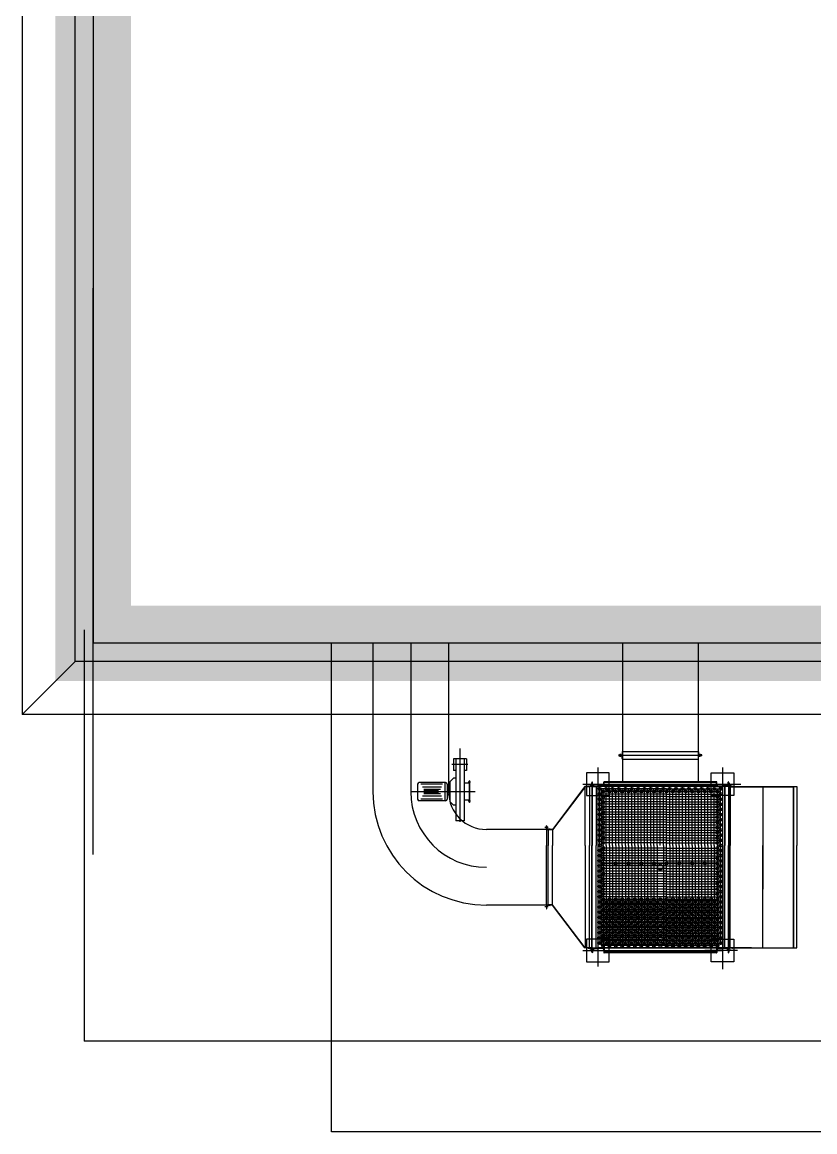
# Model space of a CAD drawing. Extents: x -170 to 1091, y -90 to 504.
# Drawn here: x 164.76 to 175.24, y 76.24 to 90.92 of the extents above; entities that cross this region are included whole.
import ezdxf

# ---------------------------------------------------------------- set-up
doc = ezdxf.new("R2010")
doc.units = 0
doc.header["$LTSCALE"] = 1000
for name, pattern in [('PF_CENTER', [400, 250, -50, 50, -50]), ('PF_DASHED', [150, 100, -50]), ('PF_DIVIDE', [250, 100, -50, 0, -50, 0, -50])]:
    doc.linetypes.add(name, pattern=pattern)
doc.layers.get('0').update_dxf_attribs({"linetype": 'CONTINUOUS'})
for name, color, linetype in [('01', 7, 'CONTINUOUS'), ('02', 1, 'CONTINUOUS'), ('04', 2, 'PF_DASHED'), ('05', 4, 'PF_CENTER'), ('07', 6, 'PF_DIVIDE'), ('AXIS', 3, 'CONTINUOUS'), ('TKX', 3, 'CONTINUOUS')]:
    doc.layers.add(name, color=color, linetype=linetype)

msp = doc.modelspace()

# ---------------------------------------------------------------- linework, layer by layer
at = {"ltscale": 8}
for p, q in [((172.59264, 79.79135, 0), (172.46336, 79.79135, 0)), ((172.59264, 79.78135, 0), (172.46336, 79.78135, 0)), ((172.76064, 79.79135, 0), (172.63136, 79.79135, 0)), ((172.76064, 79.78135, 0), (172.63136, 79.78135, 0)), ((172.92864, 79.79135, 0), (172.79936, 79.79135, 0)), ((172.92864, 79.78135, 0), (172.79936, 79.78135, 0)), ((173.09664, 79.79135, 0), (172.96736, 79.79135, 0)), ((173.09664, 79.78135, 0), (172.96736, 79.78135, 0)), ((173.26464, 79.79135, 0), (173.13536, 79.79135, 0)), ((173.26464, 79.78135, 0), (173.13536, 79.78135, 0)), ((173.43264, 79.79135, 0), (173.30336, 79.79135, 0)), ((173.43264, 79.78135, 0), (173.30336, 79.78135, 0)), ((173.60064, 79.79135, 0), (173.47136, 79.79135, 0)), ((173.60064, 79.78135, 0), (173.47136, 79.78135, 0)), ((173.76864, 79.79135, 0), (173.63936, 79.79135, 0)), ((173.76864, 79.78135, 0), (173.63936, 79.78135, 0)), ((173.93664, 79.79135, 0), (173.80736, 79.79135, 0)), ((173.93664, 79.78135, 0), (173.80736, 79.78135, 0))]:
    msp.add_line(p, q, dxfattribs=at)
at = {"linetype": 'Continuous', "const_width": 1, "elevation": 0}
msp.add_lwpolyline([(165.7, 127.02385), (280.5, 127.02385), (280.5, 82.69885), (165.7, 82.69885)], close=True, dxfattribs=at)
at = {"ltscale": 50}
msp.add_circle((173.2, 79.73535, 0), 0.0358, dxfattribs=at)
at = {"layer": '01', "ltscale": 8}
for p, q in [((169.4, 82.69885, 0), (169.4, 80.73535, 0)), ((170.4, 82.69885, 0), (170.4, 80.73535, 0)), ((172.7, 82.69885, 0), (172.7, 80.86735, 0)), ((173.7, 82.69885, 0), (173.7, 80.86735, 0)), ((172.65, 81.21735, 0), (173.75, 81.21735, 0)), ((172.7, 81.21735, 0), (172.65, 81.21735, 0)), ((172.7, 81.21735, 0), (172.65, 81.21735, 0)), ((172.656, 81.22335, 0), (172.688, 81.22335, 0)), ((172.656, 81.21135, 0), (172.688, 81.21135, 0)), ((172.694, 81.26135, 0), (172.694, 81.22935, 0)), ((172.694, 81.17335, 0), (172.694, 81.20535, 0)), ((172.7, 81.26735, 0), (173.7023, 81.26735, 0)), ((173.7, 81.21735, 0), (173.75, 81.21735, 0)), ((173.7, 81.21735, 0), (173.75, 81.21735, 0)), ((173.706, 81.26135, 0), (173.706, 81.22935, 0)), ((173.706, 81.17335, 0), (173.706, 81.20535, 0)), ((173.744, 81.22335, 0), (173.712, 81.22335, 0)), ((173.744, 81.21135, 0), (173.712, 81.21135, 0)), ((170.6355, 81.16901, 0), (170.4645, 81.16901, 0)), ((170.4645, 81.16901, 0), (170.4645, 81.01769, 0)), ((170.4955, 81.16901, 0), (170.4955, 80.34816, 0)), ((170.6045, 81.16901, 0), (170.6045, 80.34816, 0)), ((170.6355, 81.16901, 0), (170.6355, 81.01769, 0)), ((172.7, 81.16735, 0), (173.7023, 81.16735, 0)), ((170.4155, 80.86535, 0), (170.4655, 80.91535, 0)), ((170.4955, 81.01769, 0), (170.4645, 81.01769, 0)), ((170.4955, 81.01769, 0), (170.4645, 81.01769, 0)), ((170.4955, 80.91535, 0), (170.4655, 80.91535, 0)), ((170.6355, 81.01769, 0), (170.6045, 81.01769, 0)), ((172.225, 80.98535, 0), (172.225, 80.68535, 0)), ((172.525, 80.98535, 0), (172.225, 80.98535, 0)), ((172.525, 80.68535, 0), (172.525, 80.98535, 0)), ((173.875, 80.68535, 0), (173.875, 80.98535, 0)), ((173.875, 80.98535, 0), (174.175, 80.98535, 0)), ((174.175, 80.98535, 0), (174.175, 80.68535, 0)), ((169.9905, 80.83535, 0), (169.9905, 80.63535, 0)), ((170.3605, 80.85535, 0), (170.0105, 80.85535, 0)), ((170.3505, 80.85535, 0), (170.3505, 80.61535, 0)), ((170.3805, 80.83535, 0), (170.3805, 80.63535, 0)), ((170.4155, 80.77535, 0), (170.3805, 80.77535, 0)), ((170.4155, 80.86535, 0), (170.4155, 80.60535, 0)), ((170.676, 80.84735, 0), (170.6045, 80.84735, 0)), ((170.672, 80.87735, 0), (170.672, 80.59335, 0)), ((170.676, 80.87735, 0), (170.672, 80.87735, 0)), ((170.676, 80.87735, 0), (170.676, 80.59335, 0)), ((172.204, 80.80235, 0), (171.774, 80.23535, 0)), ((172.20454, 80.79935, 0), (171.77468, 80.23235, 0)), ((172.244, 80.80235, 0), (172.204, 80.80235, 0)), ((172.20454, 80.02435, 0), (172.20454, 80.79935, 0)), ((172.264, 80.79935, 0), (172.20454, 80.79935, 0)), ((172.294, 80.80235, 0), (172.244, 80.80235, 0)), ((172.249, 80.80735, 0), (172.2835, 80.80735, 0)), ((172.264, 80.80235, 0), (172.264, 80.02435, 0)), ((172.289, 80.84735, 0), (172.289, 80.81285, 0)), ((172.294, 80.80235, 0), (172.294, 80.85235, 0)), ((172.294, 80.81435, 0), (172.294, 80.02435, 0)), ((172.297, 80.80235, 0), (172.297, 80.86735, 0)), ((172.297, 80.81435, 0), (172.297, 80.02435, 0)), ((172.297, 80.80235, 0), (172.377, 80.80235, 0)), ((172.30625, 80.82007, 0), (172.30198, 80.86284, 0)), ((172.3162, 80.81106, 0), (172.377, 80.81106, 0)), ((172.35, 80.81435, 0), (172.35, 80.02435, 0)), ((172.4378, 80.81106, 0), (172.377, 80.81106, 0)), ((172.457, 80.80235, 0), (172.377, 80.80235, 0)), ((172.44775, 80.82007, 0), (172.45202, 80.86284, 0)), ((173.943, 80.86735, 0), (172.457, 80.86735, 0)), ((172.457, 80.80235, 0), (172.457, 80.86735, 0)), ((173.943, 80.85535, 0), (172.457, 80.85535, 0)), ((173.943, 80.81135, 0), (172.457, 80.81135, 0)), ((173.943, 80.80235, 0), (172.457, 80.80235, 0)), ((173.943, 80.80235, 0), (173.943, 80.86735, 0)), ((173.943, 80.80235, 0), (174.023, 80.80235, 0)), ((173.95225, 80.82007, 0), (173.94798, 80.86284, 0)), ((173.9622, 80.81106, 0), (174.023, 80.81106, 0)), ((174.0838, 80.81106, 0), (174.023, 80.81106, 0)), ((174.103, 80.80235, 0), (174.023, 80.80235, 0)), ((174.05, 80.80235, 0), (174.05, 80.02435, 0)), ((174.09375, 80.82007, 0), (174.09802, 80.86284, 0)), ((174.103, 80.80235, 0), (174.103, 80.86735, 0)), ((174.103, 80.81435, 0), (174.103, 80.02435, 0)), ((174.106, 80.80235, 0), (174.106, 80.85235, 0)), ((174.106, 80.81435, 0), (174.106, 80.02435, 0)), ((174.106, 80.80235, 0), (174.156, 80.80235, 0)), ((174.111, 80.84735, 0), (174.111, 80.81285, 0)), ((174.151, 80.80735, 0), (174.1165, 80.80735, 0)), ((174.126, 80.80235, 0), (174.126, 80.02435, 0)), ((174.126, 80.79935, 0), (174.963, 80.79935, 0)), ((174.156, 80.80235, 0), (175.006, 80.80235, 0)), ((174.556, 80.79935, 0), (174.556, 79.44635, 0)), ((174.963, 78.66835, 0), (174.963, 80.80235, 0)), ((174.966, 78.66835, 0), (174.966, 80.80235, 0)), ((175.006, 80.80235, 0), (175.006, 80.02435, 0)), ((170.3605, 80.61535, 0), (170.0105, 80.61535, 0)), ((170.4155, 80.69535, 0), (170.3805, 80.69535, 0)), ((170.4155, 80.60535, 0), (170.4655, 80.55535, 0)), ((170.676, 80.62335, 0), (170.6045, 80.62335, 0)), ((172.225, 80.68535, 0), (172.525, 80.68535, 0)), ((174.175, 80.68535, 0), (173.875, 80.68535, 0)), ((170.4955, 80.55535, 0), (170.4655, 80.55535, 0)), ((170.676, 80.59335, 0), (170.672, 80.59335, 0)), ((170.6045, 80.34816, 0), (170.4955, 80.34816, 0)), ((171.774, 80.23535, 0), (170.89998, 80.23535, 0)), ((171.694, 80.23535, 0), (171.694, 80.28535, 0)), ((171.694, 80.23535, 0), (171.694, 80.02435, 0)), ((171.694, 80.23535, 0), (171.744, 80.23535, 0)), ((171.774, 80.23535, 0), (171.694, 80.23535, 0)), ((171.699, 80.28035, 0), (171.699, 80.24585, 0)), ((171.739, 80.24035, 0), (171.7045, 80.24035, 0)), ((171.719, 80.23535, 0), (171.719, 80.02435, 0)), ((171.77468, 80.23235, 0), (171.719, 80.23235, 0)), ((171.774, 80.23235, 0), (171.774, 80.02435, 0)), ((171.694, 79.23535, 0), (171.694, 80.02435, 0)), ((171.719, 79.23535, 0), (171.719, 80.02435, 0)), ((171.774, 79.23535, 0), (171.774, 80.02435, 0)), ((172.20454, 80.02435, 0), (172.20454, 78.67135, 0)), ((172.264, 78.66835, 0), (172.264, 80.02435, 0)), ((172.294, 78.66835, 0), (172.294, 80.02435, 0)), ((172.297, 78.66835, 0), (172.297, 80.02435, 0)), ((172.35, 78.66835, 0), (172.35, 80.02435, 0)), ((174.05, 78.66835, 0), (174.05, 80.02435, 0)), ((174.103, 78.66835, 0), (174.103, 80.02435, 0)), ((174.106, 78.66835, 0), (174.106, 80.02435, 0)), ((174.126, 78.66835, 0), (174.126, 80.02435, 0)), ((174.556, 78.67135, 0), (174.556, 80.02435, 0)), ((175.006, 78.66835, 0), (175.006, 80.02435, 0)), ((171.774, 79.23535, 0), (170.89998, 79.23535, 0)), ((171.694, 79.23535, 0), (171.694, 79.18535, 0)), ((171.774, 79.23535, 0), (171.694, 79.23535, 0)), ((171.694, 79.23535, 0), (171.744, 79.23535, 0)), ((171.699, 79.19035, 0), (171.699, 79.22485, 0)), ((171.739, 79.23035, 0), (171.7045, 79.23035, 0)), ((171.77468, 79.23835, 0), (171.719, 79.23835, 0)), ((172.204, 78.66835, 0), (171.774, 79.23535, 0)), ((172.20454, 78.67135, 0), (171.77468, 79.23835, 0)), ((172.225, 78.78535, 0), (172.225, 78.48535, 0)), ((172.525, 78.78535, 0), (172.225, 78.78535, 0)), ((172.525, 78.48535, 0), (172.525, 78.78535, 0)), ((173.875, 78.48535, 0), (173.875, 78.78535, 0)), ((173.875, 78.78535, 0), (174.175, 78.78535, 0)), ((174.175, 78.78535, 0), (174.175, 78.48535, 0)), ((172.244, 78.66835, 0), (172.204, 78.66835, 0)), ((172.264, 78.67135, 0), (172.20454, 78.67135, 0)), ((172.294, 78.66835, 0), (172.244, 78.66835, 0)), ((172.249, 78.66335, 0), (172.2835, 78.66335, 0)), ((172.289, 78.62335, 0), (172.289, 78.65785, 0)), ((172.294, 78.66835, 0), (172.294, 78.61835, 0)), ((172.297, 78.66835, 0), (172.377, 78.66835, 0)), ((172.297, 78.66835, 0), (172.297, 78.60335, 0)), ((172.30625, 78.65063, 0), (172.30198, 78.60785, 0)), ((172.3162, 78.65963, 0), (172.377, 78.65963, 0)), ((172.457, 78.66835, 0), (172.377, 78.66835, 0)), ((172.4378, 78.65963, 0), (172.377, 78.65963, 0)), ((172.44775, 78.65063, 0), (172.45202, 78.60785, 0)), ((174.405, 78.66835, 0), (172.457, 78.66835, 0)), ((172.457, 78.66835, 0), (172.457, 78.60335, 0)), ((173.943, 78.66535, 0), (172.457, 78.66535, 0)), ((173.943, 78.61535, 0), (172.457, 78.61535, 0)), ((173.943, 78.60335, 0), (172.457, 78.60335, 0)), ((173.943, 78.66835, 0), (174.023, 78.66835, 0)), ((173.943, 78.66835, 0), (173.943, 78.60335, 0)), ((173.95225, 78.65063, 0), (173.94798, 78.60785, 0)), ((173.9622, 78.65963, 0), (174.023, 78.65963, 0)), ((174.103, 78.66835, 0), (174.023, 78.66835, 0)), ((174.0838, 78.65963, 0), (174.023, 78.65963, 0)), ((174.09375, 78.65063, 0), (174.09802, 78.60785, 0)), ((174.103, 78.66835, 0), (174.103, 78.60335, 0)), ((174.106, 78.66835, 0), (174.156, 78.66835, 0)), ((174.106, 78.66835, 0), (174.106, 78.61835, 0)), ((174.111, 78.62335, 0), (174.111, 78.65785, 0)), ((174.151, 78.66335, 0), (174.1165, 78.66335, 0)), ((174.126, 78.67135, 0), (174.963, 78.67135, 0)), ((174.156, 78.66835, 0), (175.006, 78.66835, 0)), ((172.225, 78.48535, 0), (172.525, 78.48535, 0)), ((174.175, 78.48535, 0), (173.875, 78.48535, 0))]:
    msp.add_line(p, q, dxfattribs=at)
for centre in [(172.402, 80.77235, 0), (172.444, 80.73835, 0), (172.486, 80.77235, 0), (172.528, 80.73835, 0), (172.57, 80.77235, 0), (172.612, 80.73835, 0), (172.654, 80.77235, 0), (172.696, 80.73835, 0), (172.738, 80.77235, 0), (172.78, 80.73835, 0), (172.822, 80.77235, 0), (172.864, 80.73835, 0), (172.906, 80.77235, 0), (172.948, 80.73835, 0), (172.99, 80.77235, 0), (173.032, 80.73835, 0), (173.074, 80.77235, 0), (173.116, 80.73835, 0), (173.158, 80.77235, 0), (173.2, 80.73835, 0), (173.242, 80.77235, 0), (173.284, 80.73835, 0), (173.326, 80.77235, 0), (173.368, 80.73835, 0), (173.41, 80.77235, 0), (173.452, 80.73835, 0), (173.494, 80.77235, 0), (173.536, 80.73835, 0), (173.578, 80.77235, 0), (173.62, 80.73835, 0), (173.662, 80.77235, 0), (173.704, 80.73835, 0), (173.746, 80.77235, 0), (173.788, 80.73835, 0), (173.83, 80.77235, 0), (173.872, 80.73835, 0), (173.914, 80.77235, 0), (173.956, 80.73835, 0), (173.998, 80.77235, 0), (172.402, 80.70435, 0), (172.402, 80.63635, 0), (172.444, 80.67035, 0), (172.444, 80.60235, 0), (173.956, 80.67035, 0), (173.956, 80.60235, 0), (173.998, 80.70435, 0), (173.998, 80.63635, 0), (172.402, 80.56835, 0), (172.402, 80.50035, 0), (172.444, 80.53435, 0), (172.444, 80.46635, 0), (173.956, 80.53435, 0), (173.956, 80.46635, 0), (173.998, 80.56835, 0), (173.998, 80.50035, 0), (172.402, 80.43235, 0), (172.402, 80.36435, 0), (172.402, 80.29635, 0), (172.444, 80.39835, 0), (172.444, 80.33035, 0), (173.956, 80.39835, 0), (173.956, 80.33035, 0), (173.998, 80.43235, 0), (173.998, 80.36435, 0), (173.998, 80.29635, 0), (172.402, 80.22835, 0), (172.402, 80.16035, 0), (172.444, 80.26235, 0), (172.444, 80.19435, 0), (173.956, 80.26235, 0), (173.956, 80.19435, 0), (173.998, 80.22835, 0), (173.998, 80.16035, 0), (172.402, 80.09235, 0), (172.402, 80.02435, 0), (172.444, 80.12635, 0), (172.444, 80.05835, 0), (173.956, 80.12635, 0), (173.956, 80.05835, 0), (173.998, 80.09235, 0), (173.998, 80.02435, 0), (172.402, 79.95635, 0), (172.402, 79.88835, 0), (172.444, 79.99035, 0), (172.444, 79.92235, 0), (172.444, 79.85435, 0), (173.956, 79.99035, 0), (173.956, 79.92235, 0), (173.956, 79.85435, 0), (173.998, 79.95635, 0), (173.998, 79.88835, 0), (172.402, 79.82035, 0), (172.402, 79.75235, 0), (172.444, 79.78635, 0), (172.444, 79.71835, 0), (172.612, 79.78635, 0), (172.78, 79.78635, 0), (172.948, 79.78635, 0), (173.116, 79.78635, 0), (173.284, 79.78635, 0), (173.452, 79.78635, 0), (173.62, 79.78635, 0), (173.788, 79.78635, 0), (173.956, 79.78635, 0), (173.956, 79.71835, 0), (173.998, 79.82035, 0), (173.998, 79.75235, 0), (172.402, 79.68435, 0), (172.402, 79.61635, 0), (172.444, 79.65035, 0), (172.444, 79.58235, 0), (173.956, 79.65035, 0), (173.956, 79.58235, 0), (173.998, 79.68435, 0), (173.998, 79.61635, 0), (172.402, 79.54835, 0), (172.402, 79.48035, 0), (172.402, 79.41235, 0), (172.444, 79.51435, 0), (172.444, 79.44635, 0), (173.956, 79.51435, 0), (173.956, 79.44635, 0), (173.998, 79.54835, 0), (173.998, 79.48035, 0), (173.998, 79.41235, 0), (172.402, 79.34435, 0), (172.402, 79.27635, 0), (172.444, 79.37835, 0), (172.444, 79.31035, 0), (172.486, 79.27635, 0), (172.528, 79.31035, 0), (172.57, 79.27635, 0), (172.612, 79.31035, 0), (172.654, 79.27635, 0), (172.696, 79.31035, 0), (172.738, 79.27635, 0), (172.78, 79.31035, 0), (172.822, 79.27635, 0), (172.864, 79.31035, 0), (172.906, 79.27635, 0), (172.948, 79.31035, 0), (172.99, 79.27635, 0), (173.032, 79.31035, 0), (173.074, 79.27635, 0), (173.116, 79.31035, 0), (173.158, 79.27635, 0), (173.2, 79.31035, 0), (173.242, 79.27635, 0), (173.284, 79.31035, 0), (173.326, 79.27635, 0), (173.368, 79.31035, 0), (173.41, 79.27635, 0), (173.452, 79.31035, 0), (173.494, 79.27635, 0), (173.536, 79.31035, 0), (173.578, 79.27635, 0), (173.62, 79.31035, 0), (173.662, 79.27635, 0), (173.704, 79.31035, 0), (173.746, 79.27635, 0), (173.788, 79.31035, 0), (173.83, 79.27635, 0), (173.872, 79.31035, 0), (173.914, 79.27635, 0), (173.956, 79.37835, 0), (173.956, 79.31035, 0), (173.998, 79.34435, 0), (173.998, 79.27635, 0), (172.402, 79.20835, 0), (172.402, 79.14035, 0), (172.444, 79.24235, 0), (172.444, 79.17435, 0), (172.486, 79.20835, 0), (172.486, 79.14035, 0), (172.528, 79.24235, 0), (172.528, 79.17435, 0), (172.57, 79.20835, 0), (172.57, 79.14035, 0), (172.612, 79.24235, 0), (172.612, 79.17435, 0), (172.654, 79.20835, 0), (172.654, 79.14035, 0), (172.696, 79.24235, 0), (172.696, 79.17435, 0), (172.738, 79.20835, 0), (172.738, 79.14035, 0), (172.78, 79.24235, 0), (172.78, 79.17435, 0), (172.822, 79.20835, 0), (172.822, 79.14035, 0), (172.864, 79.24235, 0), (172.864, 79.17435, 0), (172.906, 79.20835, 0), (172.906, 79.14035, 0), (172.948, 79.24235, 0), (172.948, 79.17435, 0), (172.99, 79.20835, 0), (172.99, 79.14035, 0), (173.032, 79.24235, 0), (173.032, 79.17435, 0), (173.074, 79.20835, 0), (173.074, 79.14035, 0), (173.116, 79.24235, 0), (173.116, 79.17435, 0), (173.158, 79.20835, 0), (173.158, 79.14035, 0), (173.2, 79.24235, 0), (173.2, 79.17435, 0), (173.242, 79.20835, 0), (173.242, 79.14035, 0), (173.284, 79.24235, 0), (173.284, 79.17435, 0), (173.326, 79.20835, 0), (173.326, 79.14035, 0), (173.368, 79.24235, 0), (173.368, 79.17435, 0), (173.41, 79.20835, 0), (173.41, 79.14035, 0), (173.452, 79.24235, 0), (173.452, 79.17435, 0), (173.494, 79.20835, 0), (173.494, 79.14035, 0), (173.536, 79.24235, 0), (173.536, 79.17435, 0), (173.578, 79.20835, 0), (173.578, 79.14035, 0), (173.62, 79.24235, 0), (173.62, 79.17435, 0), (173.662, 79.20835, 0), (173.662, 79.14035, 0), (173.704, 79.24235, 0), (173.704, 79.17435, 0), (173.746, 79.20835, 0), (173.746, 79.14035, 0), (173.788, 79.24235, 0), (173.788, 79.17435, 0), (173.83, 79.20835, 0), (173.83, 79.14035, 0), (173.872, 79.24235, 0), (173.872, 79.17435, 0), (173.914, 79.20835, 0), (173.914, 79.14035, 0), (173.956, 79.24235, 0), (173.956, 79.17435, 0), (173.998, 79.20835, 0), (173.998, 79.14035, 0), (172.402, 79.07235, 0), (172.402, 79.00435, 0), (172.444, 79.10635, 0), (172.444, 79.03835, 0), (172.444, 78.97035, 0), (172.486, 79.07235, 0), (172.486, 79.00435, 0), (172.528, 79.10635, 0), (172.528, 79.03835, 0), (172.528, 78.97035, 0), (172.57, 79.07235, 0), (172.57, 79.00435, 0), (172.612, 79.10635, 0), (172.612, 79.03835, 0), (172.612, 78.97035, 0), (172.654, 79.07235, 0), (172.654, 79.00435, 0), (172.696, 79.10635, 0), (172.696, 79.03835, 0), (172.696, 78.97035, 0), (172.738, 79.07235, 0), (172.738, 79.00435, 0), (172.78, 79.10635, 0), (172.78, 79.03835, 0), (172.78, 78.97035, 0), (172.822, 79.07235, 0), (172.822, 79.00435, 0), (172.864, 79.10635, 0), (172.864, 79.03835, 0), (172.864, 78.97035, 0), (172.906, 79.07235, 0), (172.906, 79.00435, 0), (172.948, 79.10635, 0), (172.948, 79.03835, 0), (172.948, 78.97035, 0), (172.99, 79.07235, 0), (172.99, 79.00435, 0), (173.032, 79.10635, 0), (173.032, 79.03835, 0), (173.032, 78.97035, 0), (173.074, 79.07235, 0), (173.074, 79.00435, 0), (173.116, 79.10635, 0), (173.116, 79.03835, 0), (173.116, 78.97035, 0), (173.158, 79.07235, 0), (173.158, 79.00435, 0), (173.2, 79.10635, 0), (173.2, 79.03835, 0), (173.2, 78.97035, 0), (173.242, 79.07235, 0), (173.242, 79.00435, 0), (173.284, 79.10635, 0), (173.284, 79.03835, 0), (173.284, 78.97035, 0), (173.326, 79.07235, 0), (173.326, 79.00435, 0), (173.368, 79.10635, 0), (173.368, 79.03835, 0), (173.368, 78.97035, 0), (173.41, 79.07235, 0), (173.41, 79.00435, 0), (173.452, 79.10635, 0), (173.452, 79.03835, 0), (173.452, 78.97035, 0), (173.494, 79.07235, 0), (173.494, 79.00435, 0), (173.536, 79.10635, 0), (173.536, 79.03835, 0), (173.536, 78.97035, 0), (173.578, 79.07235, 0), (173.578, 79.00435, 0), (173.62, 79.10635, 0), (173.62, 79.03835, 0), (173.62, 78.97035, 0), (173.662, 79.07235, 0), (173.662, 79.00435, 0), (173.704, 79.10635, 0), (173.704, 79.03835, 0), (173.704, 78.97035, 0), (173.746, 79.07235, 0), (173.746, 79.00435, 0), (173.788, 79.10635, 0), (173.788, 79.03835, 0), (173.788, 78.97035, 0), (173.83, 79.07235, 0), (173.83, 79.00435, 0), (173.872, 79.10635, 0), (173.872, 79.03835, 0), (173.872, 78.97035, 0), (173.914, 79.07235, 0), (173.914, 79.00435, 0), (173.956, 79.10635, 0), (173.956, 79.03835, 0), (173.956, 78.97035, 0), (173.998, 79.07235, 0), (173.998, 79.00435, 0), (172.402, 78.93635, 0), (172.402, 78.86835, 0), (172.444, 78.90235, 0), (172.444, 78.83435, 0), (172.486, 78.93635, 0), (172.486, 78.86835, 0), (172.528, 78.90235, 0), (172.528, 78.83435, 0), (172.57, 78.93635, 0), (172.57, 78.86835, 0), (172.612, 78.90235, 0), (172.612, 78.83435, 0), (172.654, 78.93635, 0), (172.654, 78.86835, 0), (172.696, 78.90235, 0), (172.696, 78.83435, 0), (172.738, 78.93635, 0), (172.738, 78.86835, 0), (172.78, 78.90235, 0), (172.78, 78.83435, 0), (172.822, 78.93635, 0), (172.822, 78.86835, 0), (172.864, 78.90235, 0), (172.864, 78.83435, 0), (172.906, 78.93635, 0), (172.906, 78.86835, 0), (172.948, 78.90235, 0), (172.948, 78.83435, 0), (172.99, 78.93635, 0), (172.99, 78.86835, 0), (173.032, 78.90235, 0), (173.032, 78.83435, 0), (173.074, 78.93635, 0), (173.074, 78.86835, 0), (173.116, 78.90235, 0), (173.116, 78.83435, 0), (173.158, 78.93635, 0), (173.158, 78.86835, 0), (173.2, 78.90235, 0), (173.2, 78.83435, 0), (173.242, 78.93635, 0), (173.242, 78.86835, 0), (173.284, 78.90235, 0), (173.284, 78.83435, 0), (173.326, 78.93635, 0), (173.326, 78.86835, 0), (173.368, 78.90235, 0), (173.368, 78.83435, 0), (173.41, 78.93635, 0), (173.41, 78.86835, 0), (173.452, 78.90235, 0), (173.452, 78.83435, 0), (173.494, 78.93635, 0), (173.494, 78.86835, 0), (173.536, 78.90235, 0), (173.536, 78.83435, 0), (173.578, 78.93635, 0), (173.578, 78.86835, 0), (173.62, 78.90235, 0), (173.62, 78.83435, 0), (173.662, 78.93635, 0), (173.662, 78.86835, 0), (173.704, 78.90235, 0), (173.704, 78.83435, 0), (173.746, 78.93635, 0), (173.746, 78.86835, 0), (173.788, 78.90235, 0), (173.788, 78.83435, 0), (173.83, 78.93635, 0), (173.83, 78.86835, 0), (173.872, 78.90235, 0), (173.872, 78.83435, 0), (173.914, 78.93635, 0), (173.914, 78.86835, 0), (173.956, 78.90235, 0), (173.956, 78.83435, 0), (173.998, 78.93635, 0), (173.998, 78.86835, 0), (172.402, 78.80035, 0), (172.402, 78.73235, 0), (172.444, 78.76635, 0), (172.444, 78.69835, 0), (172.486, 78.80035, 0), (172.486, 78.73235, 0), (172.528, 78.76635, 0), (172.528, 78.69835, 0), (172.57, 78.80035, 0), (172.57, 78.73235, 0), (172.612, 78.76635, 0), (172.612, 78.69835, 0), (172.654, 78.80035, 0), (172.654, 78.73235, 0), (172.696, 78.76635, 0), (172.696, 78.69835, 0), (172.738, 78.80035, 0), (172.738, 78.73235, 0), (172.78, 78.76635, 0), (172.78, 78.69835, 0), (172.822, 78.80035, 0), (172.822, 78.73235, 0), (172.864, 78.76635, 0), (172.864, 78.69835, 0), (172.906, 78.80035, 0), (172.906, 78.73235, 0), (172.948, 78.76635, 0), (172.948, 78.69835, 0), (172.99, 78.80035, 0), (172.99, 78.73235, 0), (173.032, 78.76635, 0), (173.032, 78.69835, 0), (173.074, 78.80035, 0), (173.074, 78.73235, 0), (173.116, 78.76635, 0), (173.116, 78.69835, 0), (173.158, 78.80035, 0), (173.158, 78.73235, 0), (173.2, 78.76635, 0), (173.2, 78.69835, 0), (173.242, 78.80035, 0), (173.242, 78.73235, 0), (173.284, 78.76635, 0), (173.284, 78.69835, 0), (173.326, 78.80035, 0), (173.326, 78.73235, 0), (173.368, 78.76635, 0), (173.368, 78.69835, 0), (173.41, 78.80035, 0), (173.41, 78.73235, 0), (173.452, 78.76635, 0), (173.452, 78.69835, 0), (173.494, 78.80035, 0), (173.494, 78.73235, 0), (173.536, 78.76635, 0), (173.536, 78.69835, 0), (173.578, 78.80035, 0), (173.578, 78.73235, 0), (173.62, 78.76635, 0), (173.62, 78.69835, 0), (173.662, 78.80035, 0), (173.662, 78.73235, 0), (173.704, 78.76635, 0), (173.704, 78.69835, 0), (173.746, 78.80035, 0), (173.746, 78.73235, 0), (173.788, 78.76635, 0), (173.788, 78.69835, 0), (173.83, 78.80035, 0), (173.83, 78.73235, 0), (173.872, 78.76635, 0), (173.872, 78.69835, 0), (173.914, 78.80035, 0), (173.914, 78.73235, 0), (173.956, 78.76635, 0), (173.956, 78.69835, 0), (173.998, 78.80035, 0), (173.998, 78.73235, 0)]:
    msp.add_circle(centre, 0.02, dxfattribs=at)
for centre, radius, start, end in [((172.65485, 81.21849, 0), 0.00499, 76.689926, 193.310077), ((172.65485, 81.2162, 0), 0.00499, 166.689923, 283.310074), ((172.688, 81.22935, 0), 0.006, 270, 0), ((172.688, 81.20535, 0), 0.006, 0, 90), ((172.69885, 81.26249, 0), 0.00499, 76.689926, 193.310077), ((173.70115, 81.26249, 0), 0.00499, 346.689923, 103.310074), ((173.712, 81.22935, 0), 0.006, 180, 270), ((173.712, 81.20535, 0), 0.006, 90, 180), ((173.74515, 81.21849, 0), 0.00499, 346.689923, 103.310074), ((173.74515, 81.2162, 0), 0.00499, 256.689926, 13.310077), ((172.69885, 81.1722, 0), 0.00499, 166.689923, 283.310074), ((173.70115, 81.1722, 0), 0.00499, 256.689926, 13.310077), ((170.0105, 80.83535, 0), 0.02, 90, 180), ((170.3605, 80.83535, 0), 0.02, 0, 90), ((172.24804, 80.8033, 0), 0.00416, 76.689926, 193.310077), ((172.2835, 80.81285, 0), 0.0055, 270, 0), ((172.29304, 80.8483, 0), 0.00416, 76.689926, 193.310077), ((172.297, 80.86235, 0), 0.005, 5.71, 90), ((172.3162, 80.82106, 0), 0.01, 185.71, 270), ((172.4378, 80.82106, 0), 0.01, 270, 354.29), ((172.457, 80.86235, 0), 0.005, 90, 174.29), ((173.943, 80.86235, 0), 0.005, 5.71, 90), ((173.9622, 80.82106, 0), 0.01, 185.71, 270), ((174.0838, 80.82106, 0), 0.01, 270, 354.29), ((174.103, 80.86235, 0), 0.005, 90, 174.29), ((174.10696, 80.8483, 0), 0.00416, 346.689923, 103.310074), ((174.1165, 80.81285, 0), 0.0055, 180, 270), ((174.15196, 80.8033, 0), 0.00416, 346.689923, 103.310074), ((170.9, 80.73535, 0), 1.5, 180, 270), ((170.0105, 80.63535, 0), 0.02, 180, 270), ((170.3605, 80.63535, 0), 0.02, 270, 0), ((170.9, 80.73535, 0), 0.5, 180, 270), ((171.69496, 80.2813, 0), 0.00416, 346.689923, 103.310074), ((171.7045, 80.24585, 0), 0.0055, 180, 270), ((171.73996, 80.2363, 0), 0.00416, 346.689923, 103.310074), ((171.69496, 79.18939, 0), 0.00416, 256.689926, 13.310077), ((171.7045, 79.22485, 0), 0.0055, 90, 180), ((171.73996, 79.23439, 0), 0.00416, 256.689926, 13.310077), ((172.24804, 78.66739, 0), 0.00416, 166.689923, 283.310074), ((172.2835, 78.65785, 0), 0.0055, 0, 90), ((172.29304, 78.62239, 0), 0.00416, 166.689923, 283.310074), ((172.297, 78.60835, 0), 0.005, 270, 354.29), ((172.3162, 78.64963, 0), 0.01, 90, 174.29), ((172.4378, 78.64963, 0), 0.01, 5.71, 90), ((172.457, 78.60835, 0), 0.005, 185.71, 270), ((173.943, 78.60835, 0), 0.005, 270, 354.29), ((173.9622, 78.64963, 0), 0.01, 90, 174.29), ((174.0838, 78.64963, 0), 0.01, 5.71, 90), ((174.103, 78.60835, 0), 0.005, 185.71, 270), ((174.10696, 78.62239, 0), 0.00416, 256.689926, 13.310077), ((174.1165, 78.65785, 0), 0.0055, 90, 180), ((174.15196, 78.66739, 0), 0.00416, 256.689926, 13.310077)]:
    msp.add_arc(centre, radius, start, end, dxfattribs=at)
for p in [(172.7, 81.21735, 0), (172.7, 81.21735, 0), (173.7, 81.21735, 0), (173.7, 81.21735, 0), (172.294, 80.80235, 0), (174.106, 80.80235, 0), (171.694, 80.23535, 0), (171.694, 79.23535, 0), (172.294, 78.66835, 0), (174.106, 78.66835, 0)]:
    msp.add_point(p, dxfattribs=at)
at = {"layer": '02', "ltscale": 8}
for p, q in [((168.85, 76.23535, 0), (168.85, 82.69885, 0)), ((170.31757, 80.83535, 0), (170.03383, 80.83535, 0)), ((170.30448, 80.79535, 0), (170.05457, 80.79535, 0)), ((170.29236, 80.76535, 0), (170.07235, 80.76535, 0)), ((170.31757, 80.63535, 0), (170.03383, 80.63535, 0)), ((170.30448, 80.67535, 0), (170.05457, 80.67535, 0)), ((170.29236, 80.70535, 0), (170.07235, 80.70535, 0)), ((170.26443, 80.74535, 0), (170.07323, 80.74535, 0)), ((170.26443, 80.72535, 0), (170.07323, 80.72535, 0)), ((178.95, 76.23535, 0), (168.85, 76.23535, 0))]:
    msp.add_line(p, q, dxfattribs=at)
at = {"layer": '04', "ltscale": 8}
for p in [(174.05568, 80.81435, 0), (174.05568, 78.66835, 0)]:
    msp.add_line(p, (174.05568, 80.02435, 0), dxfattribs=at)
at = {"layer": '05', "ltscale": 8}
for p, q in [((169.9, 82.69885), (169.9, 80.73535)), ((170.55, 81.30705, 0), (170.55, 80.3372, 0)), ((172.675, 81.23691, 0), (172.675, 81.20034, 0)), ((172.675, 81.19778, 0), (172.675, 81.23436, 0)), ((173.725, 81.23691, 0), (173.725, 81.20034, 0)), ((173.725, 81.19778, 0), (173.725, 81.23436, 0)), ((170.65525, 81.09335, 0), (170.44475, 81.09335, 0)), ((170.55, 81.18655, 0), (170.55, 81.00014, 0)), ((172.375, 81.05529, 0), (172.375, 80.62285, 0)), ((174.025, 81.05529, 0), (174.025, 80.62285, 0)), ((170.68924, 80.86235, 0), (170.65981, 80.86235, 0)), ((172.17718, 80.83535, 0), (174.26624, 80.83535, 0)), ((172.26675, 80.82735, 0), (172.32561, 80.82735, 0)), ((173.284, 80.77235, 0), (172.36507, 80.77235, 0)), ((172.402, 80.02435, 0), (172.402, 80.79735, 0)), ((172.444, 80.02435, 0), (172.444, 80.76335, 0)), ((172.486, 80.02435, 0), (172.486, 80.79735, 0)), ((172.528, 80.02435, 0), (172.528, 80.76335, 0)), ((172.57, 80.02435, 0), (172.57, 80.79735, 0)), ((172.612, 80.02435, 0), (172.612, 80.76335, 0)), ((172.654, 80.02435, 0), (172.654, 80.79735, 0)), ((172.696, 80.02435, 0), (172.696, 80.76335, 0)), ((172.738, 80.02435, 0), (172.738, 80.79735, 0)), ((172.78, 80.02435, 0), (172.78, 80.76335, 0)), ((172.822, 80.02435, 0), (172.822, 80.79735, 0)), ((172.864, 80.02435, 0), (172.864, 80.76335, 0)), ((172.906, 80.02435, 0), (172.906, 80.79735, 0)), ((172.948, 80.02435, 0), (172.948, 80.76335, 0)), ((172.99, 80.02435, 0), (172.99, 80.79735, 0)), ((173.032, 80.02435, 0), (173.032, 80.76335, 0)), ((173.074, 80.02435, 0), (173.074, 80.79735, 0)), ((173.116, 80.02435, 0), (173.116, 80.76335, 0)), ((173.158, 80.02435, 0), (173.158, 80.79735, 0)), ((173.2, 80.02435, 0), (173.2, 80.76335, 0)), ((173.242, 80.02435, 0), (173.242, 80.79735, 0)), ((173.284, 80.77235, 0), (174.023, 80.77235, 0)), ((173.284, 78.67335, 0), (173.284, 80.76335, 0)), ((173.326, 80.02435, 0), (173.326, 80.79735, 0)), ((173.368, 80.02435, 0), (173.368, 80.76335, 0)), ((173.41, 80.02435, 0), (173.41, 80.79735, 0)), ((173.452, 80.02435, 0), (173.452, 80.76335, 0)), ((173.494, 80.02435, 0), (173.494, 80.79735, 0)), ((173.536, 80.02435, 0), (173.536, 80.76335, 0)), ((173.578, 80.02435, 0), (173.578, 80.79735, 0)), ((173.62, 80.02435, 0), (173.62, 80.76335, 0)), ((173.662, 80.02435, 0), (173.662, 80.79735, 0)), ((173.704, 80.02435, 0), (173.704, 80.76335, 0)), ((173.746, 80.02435, 0), (173.746, 80.79735, 0)), ((173.788, 80.02435, 0), (173.788, 80.76335, 0)), ((173.83, 80.02435, 0), (173.83, 80.79735, 0)), ((173.872, 80.02435, 0), (173.872, 80.76335, 0)), ((173.914, 80.02435, 0), (173.914, 80.79735, 0)), ((173.956, 80.02435, 0), (173.956, 80.76335, 0)), ((173.998, 80.02435, 0), (173.998, 80.79735, 0)), ((174.025, 80.83535, 0), (174.025, 78.38615, 0)), ((174.07575, 80.82735, 0), (174.13461, 80.82735, 0)), ((170.75021, 80.73535, 0), (169.90199, 80.73535, 0)), ((170.68823, 80.60835, 0), (170.65947, 80.60835, 0)), ((173.284, 80.70435, 0), (172.36507, 80.70435, 0)), ((173.284, 80.63635, 0), (172.36507, 80.63635, 0)), ((172.375, 80.62285, 0), (172.375, 78.42285, 0)), ((173.284, 80.73835, 0), (172.42009, 80.73835, 0)), ((173.284, 80.67035, 0), (172.42009, 80.67035, 0)), ((173.284, 80.60235, 0), (172.42009, 80.60235, 0)), ((173.284, 80.73835, 0), (173.981, 80.73835, 0)), ((173.284, 80.70435, 0), (174.023, 80.70435, 0)), ((173.284, 80.67035, 0), (173.981, 80.67035, 0)), ((173.284, 80.63635, 0), (174.023, 80.63635, 0)), ((173.284, 80.60235, 0), (173.981, 80.60235, 0)), ((173.284, 80.56835, 0), (172.36507, 80.56835, 0)), ((173.284, 80.50035, 0), (172.36507, 80.50035, 0)), ((173.284, 80.53435, 0), (172.42009, 80.53435, 0)), ((173.284, 80.46635, 0), (172.42009, 80.46635, 0)), ((173.284, 80.56835, 0), (174.023, 80.56835, 0)), ((173.284, 80.53435, 0), (173.981, 80.53435, 0)), ((173.284, 80.50035, 0), (174.023, 80.50035, 0)), ((173.284, 80.46635, 0), (173.981, 80.46635, 0)), ((173.284, 80.43235, 0), (172.36507, 80.43235, 0)), ((173.284, 80.36435, 0), (172.36507, 80.36435, 0)), ((173.284, 80.39835, 0), (172.42009, 80.39835, 0)), ((173.284, 80.33035, 0), (172.42009, 80.33035, 0)), ((173.284, 80.43235, 0), (174.023, 80.43235, 0)), ((173.284, 80.39835, 0), (173.981, 80.39835, 0)), ((173.284, 80.36435, 0), (174.023, 80.36435, 0)), ((173.284, 80.33035, 0), (173.981, 80.33035, 0)), ((171.71681, 80.26035, 0), (171.67119, 80.26035, 0)), ((173.284, 80.29635, 0), (172.36507, 80.29635, 0)), ((173.284, 80.22835, 0), (172.36507, 80.22835, 0)), ((173.284, 80.16035, 0), (172.36507, 80.16035, 0)), ((173.284, 80.26235, 0), (172.42009, 80.26235, 0)), ((173.284, 80.19435, 0), (172.42009, 80.19435, 0)), ((173.284, 80.29635, 0), (174.023, 80.29635, 0)), ((173.284, 80.26235, 0), (173.981, 80.26235, 0)), ((173.284, 80.22835, 0), (174.023, 80.22835, 0)), ((173.284, 80.19435, 0), (173.981, 80.19435, 0)), ((173.284, 80.16035, 0), (174.023, 80.16035, 0)), ((173.284, 80.09235, 0), (172.36507, 80.09235, 0)), ((172.402, 80.02435, 0), (172.402, 78.70735, 0)), ((173.284, 80.12635, 0), (172.42009, 80.12635, 0)), ((173.284, 80.05835, 0), (172.42009, 80.05835, 0)), ((172.444, 80.02435, 0), (172.444, 78.67335, 0)), ((172.486, 80.02435, 0), (172.486, 78.70735, 0)), ((172.528, 80.02435, 0), (172.528, 78.67335, 0)), ((172.57, 80.02435, 0), (172.57, 78.70735, 0)), ((172.612, 80.02435, 0), (172.612, 78.67335, 0)), ((172.654, 80.02435, 0), (172.654, 78.70735, 0)), ((172.696, 80.02435, 0), (172.696, 78.67335, 0)), ((172.738, 80.02435, 0), (172.738, 78.70735, 0)), ((172.78, 80.02435, 0), (172.78, 78.67335, 0)), ((172.822, 80.02435, 0), (172.822, 78.70735, 0)), ((172.864, 80.02435, 0), (172.864, 78.67335, 0)), ((172.906, 80.02435, 0), (172.906, 78.70735, 0)), ((172.948, 80.02435, 0), (172.948, 78.67335, 0)), ((172.99, 80.02435, 0), (172.99, 78.70735, 0)), ((173.032, 80.02435, 0), (173.032, 78.67335, 0)), ((173.074, 80.02435, 0), (173.074, 78.70735, 0)), ((173.116, 80.02435, 0), (173.116, 78.67335, 0)), ((173.158, 80.02435, 0), (173.158, 78.70735, 0)), ((173.242, 80.02435, 0), (173.242, 78.70735, 0)), ((173.284, 80.12635, 0), (173.981, 80.12635, 0)), ((173.284, 80.09235, 0), (174.023, 80.09235, 0)), ((173.284, 80.05835, 0), (173.981, 80.05835, 0)), ((173.326, 80.02435, 0), (173.326, 78.70735, 0)), ((173.368, 80.02435, 0), (173.368, 78.67335, 0)), ((173.41, 80.02435, 0), (173.41, 78.70735, 0)), ((173.452, 80.02435, 0), (173.452, 78.67335, 0)), ((173.494, 80.02435, 0), (173.494, 78.70735, 0)), ((173.536, 80.02435, 0), (173.536, 78.67335, 0)), ((173.578, 80.02435, 0), (173.578, 78.70735, 0)), ((173.62, 80.02435, 0), (173.62, 78.67335, 0)), ((173.662, 80.02435, 0), (173.662, 78.70735, 0)), ((173.704, 80.02435, 0), (173.704, 78.67335, 0)), ((173.746, 80.02435, 0), (173.746, 78.70735, 0)), ((173.788, 80.02435, 0), (173.788, 78.67335, 0)), ((173.83, 80.02435, 0), (173.83, 78.70735, 0)), ((173.872, 80.02435, 0), (173.872, 78.67335, 0)), ((173.914, 80.02435, 0), (173.914, 78.70735, 0)), ((173.956, 80.02435, 0), (173.956, 78.67335, 0)), ((173.998, 80.02435, 0), (173.998, 78.70735, 0)), ((173.284, 79.95635, 0), (172.36507, 79.95635, 0)), ((173.284, 79.88835, 0), (172.36507, 79.88835, 0)), ((173.284, 79.99035, 0), (172.42009, 79.99035, 0)), ((173.284, 79.92235, 0), (172.42009, 79.92235, 0)), ((173.284, 79.99035, 0), (173.981, 79.99035, 0)), ((173.284, 79.95635, 0), (174.023, 79.95635, 0)), ((173.284, 79.92235, 0), (173.981, 79.92235, 0)), ((173.284, 79.88835, 0), (174.023, 79.88835, 0)), ((173.284, 79.82035, 0), (172.36507, 79.82035, 0)), ((173.284, 79.75235, 0), (172.36507, 79.75235, 0)), ((173.284, 79.85435, 0), (172.42009, 79.85435, 0)), ((173.284, 79.78635, 0), (172.42009, 79.78635, 0)), ((173.284, 79.85435, 0), (173.981, 79.85435, 0)), ((173.284, 79.82035, 0), (174.023, 79.82035, 0)), ((173.284, 79.78635, 0), (173.981, 79.78635, 0)), ((173.284, 79.75235, 0), (174.023, 79.75235, 0)), ((173.284, 79.68435, 0), (172.36507, 79.68435, 0)), ((173.284, 79.61635, 0), (172.36507, 79.61635, 0)), ((173.284, 79.71835, 0), (172.42009, 79.71835, 0)), ((173.284, 79.65035, 0), (172.42009, 79.65035, 0)), ((173.284, 79.58235, 0), (172.42009, 79.58235, 0)), ((173.284, 79.71835, 0), (173.981, 79.71835, 0)), ((173.284, 79.68435, 0), (174.023, 79.68435, 0)), ((173.284, 79.65035, 0), (173.981, 79.65035, 0)), ((173.284, 79.61635, 0), (174.023, 79.61635, 0)), ((173.284, 79.58235, 0), (173.981, 79.58235, 0)), ((173.284, 79.54835, 0), (172.36507, 79.54835, 0)), ((173.284, 79.48035, 0), (172.36507, 79.48035, 0)), ((173.284, 79.51435, 0), (172.42009, 79.51435, 0)), ((173.284, 79.44635, 0), (172.42009, 79.44635, 0)), ((173.284, 79.54835, 0), (174.023, 79.54835, 0)), ((173.284, 79.51435, 0), (173.981, 79.51435, 0)), ((173.284, 79.48035, 0), (174.023, 79.48035, 0)), ((173.284, 79.44635, 0), (173.981, 79.44635, 0)), ((173.284, 79.41235, 0), (172.36507, 79.41235, 0)), ((173.284, 79.34435, 0), (172.36507, 79.34435, 0)), ((173.284, 79.37835, 0), (172.42009, 79.37835, 0)), ((173.284, 79.31035, 0), (172.42009, 79.31035, 0)), ((173.284, 79.41235, 0), (174.023, 79.41235, 0)), ((173.284, 79.37835, 0), (173.981, 79.37835, 0)), ((173.284, 79.34435, 0), (174.023, 79.34435, 0)), ((173.284, 79.31035, 0), (173.981, 79.31035, 0)), ((171.71681, 79.21035, 0), (171.67119, 79.21035, 0)), ((173.284, 79.20835, 0), (172.36507, 79.20835, 0)), ((173.284, 79.14035, 0), (172.36507, 79.14035, 0)), ((172.377, 79.27635, 0), (174.023, 79.27635, 0)), ((173.284, 79.24235, 0), (172.42009, 79.24235, 0)), ((173.284, 79.17435, 0), (172.42009, 79.17435, 0)), ((173.284, 79.24235, 0), (173.981, 79.24235, 0)), ((173.284, 79.20835, 0), (174.023, 79.20835, 0)), ((173.284, 79.17435, 0), (173.981, 79.17435, 0)), ((173.284, 79.14035, 0), (174.023, 79.14035, 0)), ((173.284, 79.07235, 0), (172.36507, 79.07235, 0)), ((173.284, 79.00435, 0), (172.36507, 79.00435, 0)), ((173.284, 79.10635, 0), (172.42009, 79.10635, 0)), ((173.284, 79.03835, 0), (172.42009, 79.03835, 0)), ((173.284, 79.10635, 0), (173.981, 79.10635, 0)), ((173.284, 79.07235, 0), (174.023, 79.07235, 0)), ((173.284, 79.03835, 0), (173.981, 79.03835, 0)), ((173.284, 79.00435, 0), (174.023, 79.00435, 0)), ((173.284, 78.93635, 0), (172.36507, 78.93635, 0)), ((173.284, 78.86835, 0), (172.36507, 78.86835, 0)), ((173.284, 78.97035, 0), (172.42009, 78.97035, 0)), ((173.284, 78.97035, 0), (172.42009, 78.97035, 0)), ((173.284, 78.90235, 0), (172.42009, 78.90235, 0)), ((173.284, 78.97035, 0), (173.981, 78.97035, 0)), ((173.284, 78.93635, 0), (174.023, 78.93635, 0)), ((173.284, 78.90235, 0), (173.981, 78.90235, 0)), ((173.284, 78.86835, 0), (174.023, 78.86835, 0)), ((173.284, 78.80035, 0), (172.36507, 78.80035, 0)), ((173.284, 78.73235, 0), (172.36507, 78.73235, 0)), ((173.284, 78.83435, 0), (172.42009, 78.83435, 0)), ((173.284, 78.83435, 0), (172.42009, 78.83435, 0)), ((173.284, 78.76635, 0), (172.42009, 78.76635, 0)), ((173.284, 78.69835, 0), (172.42009, 78.69835, 0)), ((173.284, 78.69835, 0), (172.42009, 78.69835, 0)), ((173.284, 78.83435, 0), (173.981, 78.83435, 0)), ((173.284, 78.80035, 0), (174.023, 78.80035, 0)), ((173.284, 78.76635, 0), (173.981, 78.76635, 0)), ((173.284, 78.73235, 0), (174.023, 78.73235, 0)), ((173.284, 78.69835, 0), (173.981, 78.69835, 0)), ((172.17718, 78.63535, 0), (172.60992, 78.63535, 0)), ((172.26675, 78.64335, 0), (172.32561, 78.64335, 0)), ((172.60992, 78.63535, 0), (174.025, 78.63535, 0)), ((174.22282, 78.63535, 0), (173.79008, 78.63535, 0)), ((174.07575, 78.64335, 0), (174.13461, 78.64335, 0))]:
    msp.add_line(p, q, dxfattribs=at)
msp.add_arc((170.9, 80.73535, 0), 1, 180, 270, dxfattribs=at)
at = {"layer": '07', "ltscale": 8}
for p in [(165.58, 82.87885), (222.82, 77.43535, 0)]:
    msp.add_line(p, (165.58, 77.43535, 0), dxfattribs=at)
at = {"layer": 'AXIS'}
msp.add_line((165.7, 79.90343), (165.7, 87.39886), dxfattribs=at)
at = {"layer": 'TKX', "color": 3}
for p, q in [((165.46, 82.45885), (165.46, 107.79885)), ((165.7, 95.24885), (165.7, 82.69885)), ((164.76, 94.64885), (164.76, 81.75885)), ((181.45, 82.69885), (165.7, 82.69885)), ((164.76, 81.75885), (165.46, 82.45885)), ((181.45, 82.45885), (165.46, 82.45885)), ((180.85, 81.75885), (164.76, 81.75885))]:
    msp.add_line(p, q, dxfattribs=at)

doc.saveas('drawing.dxf')
